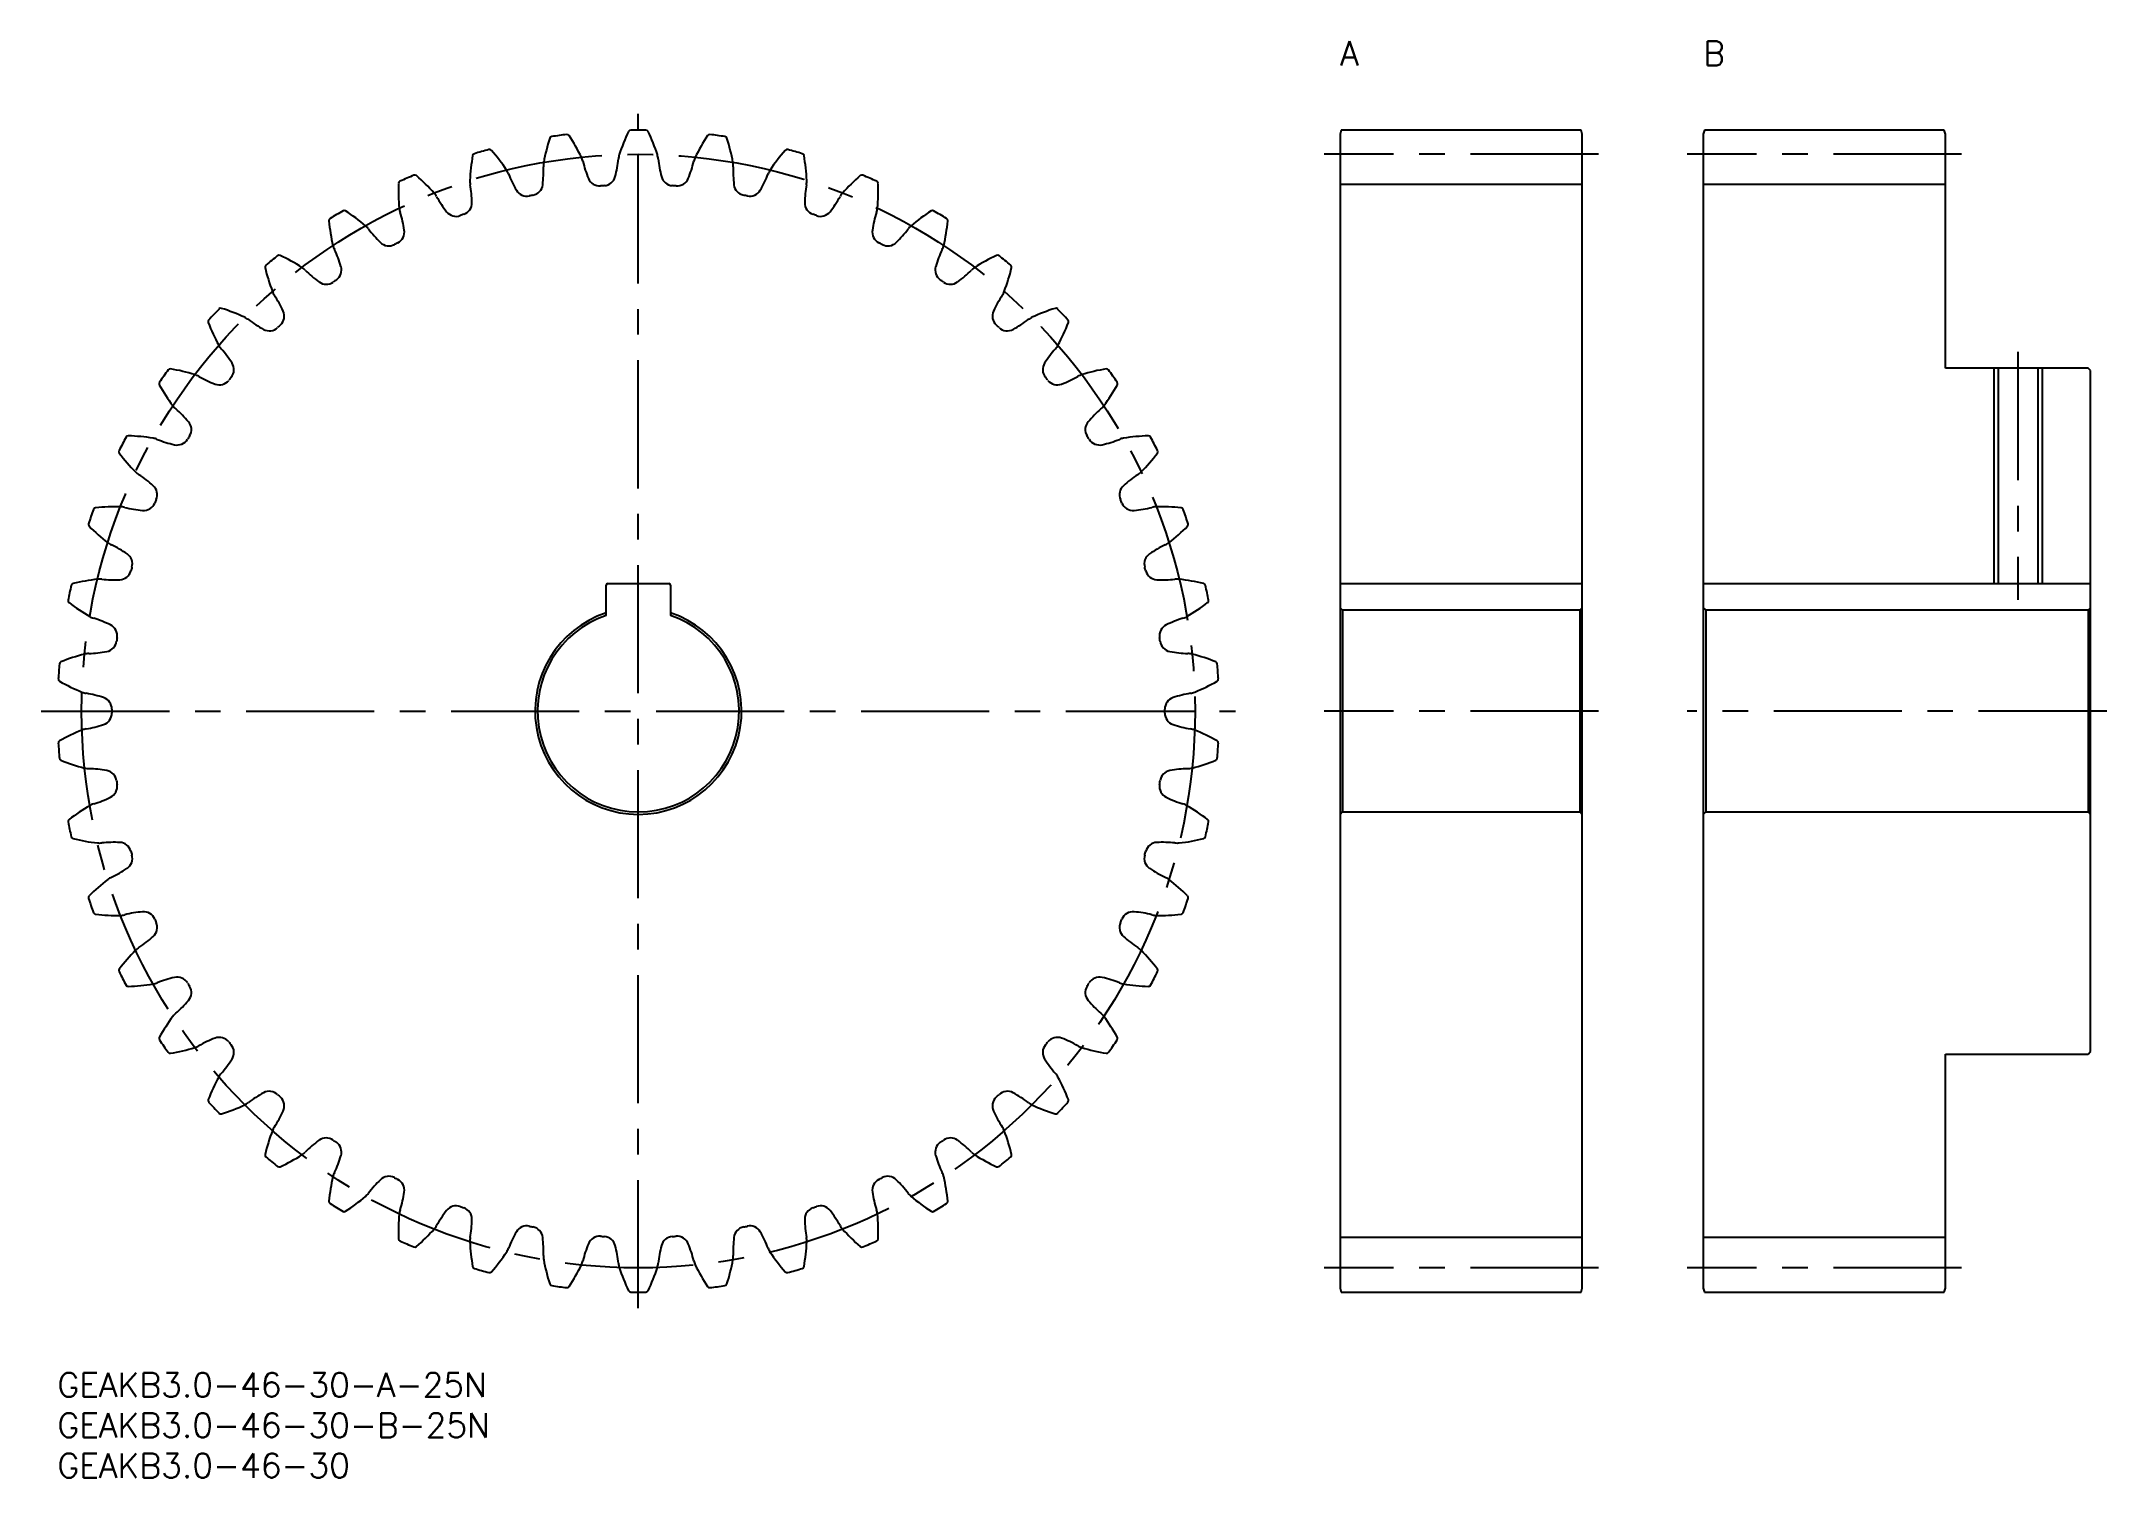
# Model space of a CAD drawing. Extents: x -2 to 254, y -13 to 165.
import ezdxf

# ---------------------------------------------------------------- set-up
doc = ezdxf.new("R2010")
doc.units = 0
doc.header["$LTSCALE"] = 0.5
doc.linetypes.add('CENTER', pattern=[50.8, 31.75, -6.35, 6.35, -6.35])
for name, color, linetype in [('MSM_CENTER', 1, 'CENTER'), ('MSM_CONTINUOUS', 7, 'CONTINUOUS'), ('MSM_NARROW', 5, 'CONTINUOUS'), ('MSM_PART_NUMBER', 7, 'CONTINUOUS')]:
    doc.layers.add(name, color=color, linetype=linetype)
doc.styles.get("Standard").update_dxf_attribs({"font": 'txt.shx', "height": 2, "bigfont": 'bigfont.shx'})

# ---------------------------------------------------------------- blocks, each defined once
blk = doc.blocks.new('*U4')
at = {"layer": 'MSM_PART_NUMBER'}
blk.add_text('GEAKB3.0-46-30-A-25N', height=3, dxfattribs=at).set_placement((0, -3))
blk = doc.blocks.new('*U5')
at = {"layer": 'MSM_PART_NUMBER'}
blk.add_text('GEAKB3.0-46-30-B-25N', height=3, dxfattribs=at).set_placement((0, -8))
blk = doc.blocks.new('*U6')
at = {"layer": 'MSM_PART_NUMBER'}
blk.add_text('GEAKB3.0-46-30', height=3, dxfattribs=at).set_placement((0, -13))
blk = doc.blocks.new('*U7')
at = {"layer": 'MSM_PART_NUMBER'}
blk.add_text('A', height=3, dxfattribs=at).set_placement((159, 162))
blk = doc.blocks.new('*U8')
at = {"layer": 'MSM_PART_NUMBER'}
blk.add_text('B', height=3, dxfattribs=at).set_placement((204, 162))

msp = doc.modelspace()

# ---------------------------------------------------------------- linework, layer by layer
at = {"layer": 'MSM_CENTER'}
for p, q in [((72, 8), (72, 156)), ((191, 151), (157, 151)), ((236, 151), (202, 151)), ((243, 126.5), (243, 95.8)), ((-2, 82), (146, 82)), ((191, 82), (157, 82)), ((254, 82), (202, 82)), ((191, 13), (157, 13)), ((236, 13), (202, 13))]:
    msp.add_line(p, q, dxfattribs=at)
msp.add_circle((72, 82), 69, dxfattribs=at)
at = {"layer": 'MSM_CONTINUOUS'}
for p, q in [((159.13, 154), (159, 153.5)), ((188.87, 154), (159.13, 154)), ((189, 153.5), (188.87, 154)), ((204.13, 154), (204, 153.5)), ((233.87, 154), (204.13, 154)), ((234, 153.5), (233.87, 154)), ((159, 153.5), (159, 10.5)), ((189, 10.5), (189, 153.5)), ((204, 153.5), (204, 10.5)), ((234, 124.5), (234, 153.5)), ((189, 147.25), (159, 147.25)), ((234, 147.25), (204, 147.25)), ((251.7, 124.5), (234, 124.5)), ((240.54, 124.5), (240.54, 97.8)), ((245.46, 124.5), (245.46, 97.8)), ((252, 124.2), (251.7, 124.5)), ((252, 39.8), (252, 124.2)), ((68, 93.84), (68, 97.6)), ((68.2, 97.8), (75.8, 97.8)), ((76, 97.6), (76, 93.84)), ((159, 97.8), (189, 97.8)), ((204, 97.8), (252, 97.8)), ((159, 94.8), (159.3, 94.5)), ((188.7, 94.5), (189, 94.8)), ((204, 94.8), (204.3, 94.5)), ((251.7, 94.5), (252, 94.8)), ((159.3, 94.5), (159.3, 69.5)), ((188.7, 94.5), (159.3, 94.5)), ((188.7, 94.5), (188.7, 69.5)), ((204.3, 94.5), (204.3, 69.5)), ((251.7, 94.5), (204.3, 94.5)), ((251.7, 94.5), (251.7, 69.5)), ((159.3, 69.5), (159, 69.2)), ((159.3, 69.5), (188.7, 69.5)), ((189, 69.2), (188.7, 69.5)), ((204.3, 69.5), (204, 69.2)), ((204.3, 69.5), (251.7, 69.5)), ((252, 69.2), (251.7, 69.5)), ((234, 10.5), (234, 39.5)), ((234, 39.5), (251.7, 39.5)), ((251.7, 39.5), (252, 39.8)), ((189, 16.75), (159, 16.75)), ((234, 16.75), (204, 16.75)), ((159, 10.5), (159.13, 10)), ((188.87, 10), (189, 10.5)), ((204, 10.5), (204.13, 10)), ((233.87, 10), (234, 10.5)), ((159.13, 10), (188.87, 10)), ((204.13, 10), (233.87, 10))]:
    msp.add_line(p, q, dxfattribs=at)
for centre, radius, start, end in [((91.51, 143.84), 23, 154.2606, 161.9565), ((71.07, 153.69), 0.3, 90.7468, 154.2606), ((72, 82), 72, 89.2532, 90.7468), ((72.93, 153.69), 0.3, 25.7394, 89.2532), ((52.49, 143.84), 23, 18.0435, 25.7394), ((51.76, 150.78), 0.3, 106.399, 169.9128), ((72, 82), 72, 104.9054, 106.399), ((53.56, 151.29), 0.3, 41.3916, 104.9054), ((36.53, 136.28), 23, 33.6957, 41.3916), ((82.91, 145.92), 23, 162.0867, 169.7826), ((61.31, 152.9), 0.3, 98.5729, 162.0867), ((72, 82), 72, 97.0793, 98.5729), ((63.16, 153.15), 0.3, 33.5655, 97.0793), ((44.25, 140.6), 23, 25.8696, 33.5655), ((99.75, 140.6), 23, 146.4345, 154.1304), ((80.84, 153.15), 0.3, 82.9207, 146.4346), ((72, 82), 72, 81.4271, 82.9207), ((82.69, 152.9), 0.3, 17.9133, 81.4271), ((61.09, 145.92), 23, 10.2174, 17.9133), ((107.47, 136.28), 23, 138.6084, 146.3043), ((90.44, 151.29), 0.3, 75.0946, 138.6084), ((72, 82), 72, 73.601, 75.0946), ((92.24, 150.78), 0.3, 10.0872, 73.601), ((74.11, 146.81), 23, 169.9128, 177.6087), ((53.6, 147.66), 2.48, 21.2324, 33.6957), ((69.1, 153.69), 14.15, 201.2324, 210.2954), ((46.1, 148.91), 14.15, 353.1829, 2.2459), ((62.71, 149.56), 2.48, 169.7826, 182.2459), ((62.71, 149.56), 2.48, 13.4063, 25.8696), ((78.89, 153.41), 14.15, 193.4063, 202.4693), ((55.45, 151.81), 14.15, 345.3568, 354.4198), ((72, 150.19), 2.48, 161.9565, 174.4198), ((72, 150.19), 2.48, 5.5802, 18.0435), ((88.55, 151.81), 14.15, 185.5802, 194.6432), ((65.11, 153.41), 14.15, 337.5307, 346.5937), ((81.29, 149.56), 2.48, 154.1304, 166.5937), ((81.29, 149.56), 2.48, 357.7541, 10.2174), ((97.9, 148.91), 14.15, 177.7541, 186.8171), ((74.9, 153.69), 14.15, 329.7046, 338.7676), ((90.4, 147.66), 2.48, 146.3043, 158.7676), ((69.89, 146.81), 23, 2.3913, 10.0872), ((65.26, 146.49), 23, 177.7389, 185.4348), ((42.58, 147.39), 0.3, 114.2251, 177.7389), ((72, 82), 72, 112.7315, 114.2251), ((44.29, 148.13), 0.3, 49.2177, 112.7315), ((29.47, 130.94), 23, 41.5217, 49.2177), ((44.83, 144.55), 2.48, 29.0585, 41.5217), ((53.6, 147.66), 2.48, 177.6087, 190.0719), ((37.23, 144.76), 14.15, 1.009, 10.0719), ((58.18, 147.3), 1.5, 210.2954, 281.9502), ((72, 82), 65.25, 101.528, 101.9502), ((58.66, 147.4), 1.5, 281.528, 353.1829), ((67.2, 148.58), 1.5, 202.4693, 274.1242), ((72, 82), 65.25, 93.7019, 94.1242), ((67.69, 148.61), 1.5, 273.7019, 345.3568), ((76.31, 148.61), 1.5, 194.6432, 266.2981), ((72, 82), 65.25, 85.8758, 86.2981), ((76.8, 148.58), 1.5, 265.8758, 337.5307), ((85.34, 147.4), 1.5, 186.8171, 258.472), ((72, 82), 65.25, 78.0498, 78.472), ((85.82, 147.3), 1.5, 258.0498, 329.7046), ((106.77, 144.76), 14.15, 169.9281, 178.991), ((90.4, 147.66), 2.48, 349.9281, 2.3913), ((99.17, 144.55), 2.48, 138.4783, 150.9415), ((114.53, 130.94), 23, 130.7823, 138.4783), ((99.71, 148.13), 0.3, 67.2685, 130.7823), ((72, 82), 72, 65.7749, 67.2685), ((101.42, 147.39), 0.3, 2.2611, 65.7749), ((78.74, 146.49), 23, 354.5652, 2.2611), ((72, 82), 72, 120.5576, 122.0511), ((35.55, 143.74), 0.3, 57.0437, 120.5576), ((23.2, 124.69), 23, 49.3478, 57.0437), ((44.83, 144.55), 2.48, 185.4348, 197.898), ((29.01, 139.44), 14.15, 8.835, 17.898), ((59.37, 152.62), 14.15, 209.0585, 218.1215), ((49.42, 144.81), 1.5, 218.1215, 289.7763), ((72, 82), 65.25, 109.3541, 109.7763), ((49.88, 144.98), 1.5, 289.3541, 1.0089), ((94.12, 144.98), 1.5, 178.991, 250.6459), ((72, 82), 65.25, 70.2237, 70.6459), ((94.58, 144.81), 1.5, 250.2237, 321.8785), ((84.63, 152.62), 14.15, 321.8785, 330.9415), ((114.99, 139.44), 14.15, 162.102, 171.1649), ((99.17, 144.55), 2.48, 342.102, 354.5652), ((120.8, 124.69), 23, 122.9563, 130.6522), ((108.45, 143.74), 0.3, 59.4424, 122.9562), ((72, 82), 72, 57.9489, 59.4424), ((33.95, 142.77), 0.3, 122.0511, 185.5649), ((56.54, 144.97), 23, 185.565, 193.2609), ((36.57, 140.26), 2.48, 36.8846, 49.3478), ((49.87, 150.25), 14.15, 216.8846, 225.9476), ((41.51, 141.38), 1.5, 297.1802, 8.835), ((102.49, 141.38), 1.5, 171.1649, 242.8198), ((94.13, 150.25), 14.15, 314.0524, 323.1154), ((107.43, 140.26), 2.48, 130.6522, 143.1154), ((87.46, 144.97), 23, 346.7391, 354.435), ((110.05, 142.77), 0.3, 354.435, 57.9489), ((72, 82), 72, 128.3836, 129.8772), ((27.48, 138.2), 0.3, 64.8698, 128.3836), ((17.84, 117.65), 23, 57.1739, 64.8698), ((36.57, 140.26), 2.48, 193.2609, 205.7241), ((21.59, 133.05), 14.15, 16.6611, 25.7241), ((41.07, 141.15), 1.5, 225.9475, 297.6024), ((72, 82), 65.25, 117.1802, 117.6024), ((72, 82), 65.25, 62.3976, 62.8198), ((102.93, 141.15), 1.5, 242.3976, 314.0524), ((122.41, 133.05), 14.15, 154.2759, 163.3389), ((107.43, 140.26), 2.48, 334.2759, 346.7391), ((126.16, 117.65), 23, 115.1302, 122.8261), ((116.52, 138.2), 0.3, 51.6164, 115.1301), ((72, 82), 72, 50.1228, 51.6164), ((26.03, 137.02), 0.3, 129.8772, 193.391), ((48.11, 142.28), 23, 193.391, 201.087), ((28.96, 134.9), 2.48, 44.7107, 57.1739), ((40.78, 146.6), 14.15, 224.7107, 233.7736), ((33.71, 136.67), 1.5, 305.0063, 16.6611), ((110.29, 136.67), 1.5, 163.3388, 234.9937), ((103.22, 146.6), 14.15, 306.2264, 315.2893), ((115.04, 134.9), 2.48, 122.8261, 135.2893), ((95.89, 142.28), 23, 338.913, 346.609), ((117.97, 137.02), 0.3, 346.609, 50.1228), ((28.96, 134.9), 2.48, 201.087, 213.5502), ((15.1, 125.71), 14.15, 24.4872, 33.5502), ((33.31, 136.39), 1.5, 233.7737, 305.4285), ((72, 82), 65.25, 125.0063, 125.4285), ((72, 82), 65.25, 54.5715, 54.9937), ((110.69, 136.39), 1.5, 234.5715, 306.2263), ((128.9, 125.71), 14.15, 146.4498, 155.5128), ((115.04, 134.9), 2.48, 326.4498, 338.913), ((72, 82), 72, 136.2097, 137.7033), ((20.24, 131.62), 0.3, 72.6959, 136.2097), ((13.49, 109.95), 23, 65, 72.6959), ((22.16, 128.54), 2.48, 52.5368, 65), ((26.62, 130.95), 1.5, 312.8324, 24.4872), ((117.38, 130.95), 1.5, 155.5128, 227.1676), ((121.84, 128.54), 2.48, 115, 127.4632), ((130.51, 109.95), 23, 107.3041, 115), ((123.76, 131.62), 0.3, 43.7903, 107.304), ((72, 82), 72, 42.2967, 43.7903), ((18.97, 130.25), 0.3, 137.7033, 201.2171), ((40.13, 138.47), 23, 201.2171, 208.913), ((32.28, 141.75), 14.15, 232.5368, 241.5997), ((26.26, 130.62), 1.5, 241.5998, 313.2546), ((72, 82), 65.25, 132.8324, 133.2546), ((72, 82), 65.25, 46.7454, 47.1676), ((117.74, 130.62), 1.5, 226.7454, 298.4003), ((111.72, 141.75), 14.15, 298.4003, 307.4632), ((103.87, 138.47), 23, 331.087, 338.7829), ((125.03, 130.25), 0.3, 338.7829, 42.2967), ((22.16, 128.54), 2.48, 208.913, 221.3763), ((9.68, 117.55), 14.15, 32.3133, 41.3763), ((134.32, 117.55), 14.15, 138.6237, 147.6867), ((121.84, 128.54), 2.48, 318.6237, 331.087), ((72, 82), 72, 144.0358, 145.5294), ((13.97, 124.11), 0.3, 80.522, 144.0358), ((10.23, 101.72), 23, 72.8261, 80.522), ((16.29, 121.33), 2.48, 60.3628, 72.8261), ((24.51, 135.78), 14.15, 240.3628, 249.4258), ((20.07, 123.93), 1.5, 249.4258, 321.0807), ((72, 82), 65.25, 140.6585, 141.0807), ((20.38, 124.32), 1.5, 320.6585, 32.3133), ((123.62, 124.32), 1.5, 147.6867, 219.3415), ((72, 82), 65.25, 38.9193, 39.3415), ((123.93, 123.93), 1.5, 218.9193, 290.5742), ((119.49, 135.78), 14.15, 290.5742, 299.6372), ((127.71, 121.33), 2.48, 107.1739, 119.6372), ((133.77, 101.72), 23, 99.478, 107.1739), ((130.03, 124.11), 0.3, 35.9642, 99.478), ((72, 82), 72, 34.4706, 35.9642), ((12.89, 122.58), 0.3, 145.5294, 209.0432), ((32.73, 133.6), 23, 209.0432, 216.7391), ((111.27, 133.6), 23, 323.2609, 330.9568), ((131.11, 122.58), 0.3, 330.9567, 34.4706), ((16.29, 121.33), 2.48, 216.7391, 229.2024), ((5.42, 108.73), 14.15, 40.1394, 49.2024), ((15.1, 116.89), 1.5, 328.4845, 40.1394), ((128.9, 116.89), 1.5, 139.8606, 211.5155), ((138.58, 108.73), 14.15, 130.7976, 139.8606), ((127.71, 121.33), 2.48, 310.7976, 323.2609), ((72, 82), 72, 151.8619, 153.3555), ((8.77, 115.81), 0.3, 88.3481, 151.8619), ((8.12, 93.12), 23, 80.6522, 88.3481), ((11.45, 113.37), 2.48, 68.1889, 80.6522), ((17.63, 128.81), 14.15, 248.1889, 257.2519), ((14.84, 116.47), 1.5, 257.2519, 328.9068), ((72, 82), 65.25, 148.4845, 148.9068), ((72, 82), 65.25, 31.0932, 31.5155), ((129.16, 116.47), 1.5, 211.0932, 282.7481), ((126.37, 128.81), 14.15, 282.7481, 291.8111), ((132.55, 113.37), 2.48, 99.3478, 111.8111), ((135.88, 93.12), 23, 91.6519, 99.3478), ((135.23, 115.81), 0.3, 28.1381, 91.6519), ((72, 82), 72, 26.6445, 28.1381), ((7.91, 114.15), 0.3, 153.3555, 216.8693), ((26.07, 127.77), 23, 216.8693, 224.5652), ((117.93, 127.77), 23, 315.4348, 323.1307), ((136.09, 114.15), 0.3, 323.1307, 26.6445), ((11.45, 113.37), 2.48, 224.5652, 237.0285), ((2.4, 99.42), 14.15, 47.9655, 57.0285), ((141.6, 99.42), 14.15, 122.9715, 132.0345), ((132.55, 113.37), 2.48, 302.9715, 315.4348), ((10.68, 108.37), 1.5, 265.078, 336.7329), ((10.87, 108.82), 1.5, 336.3106, 47.9655), ((72, 82), 65.25, 156.3106, 156.7329), ((133.13, 108.82), 1.5, 132.0345, 203.6894), ((72, 82), 65.25, 23.2671, 23.6894), ((133.32, 108.37), 1.5, 203.2671, 274.922), ((4.13, 105.13), 0.3, 161.1816, 224.6954), ((72, 82), 72, 159.688, 161.1816), ((4.76, 106.89), 0.3, 96.1742, 159.688), ((7.2, 84.32), 23, 88.4783, 96.1742), ((7.74, 104.84), 2.48, 76.015, 88.4783), ((11.76, 120.97), 14.15, 256.015, 265.078), ((132.24, 120.97), 14.15, 274.922, 283.985), ((136.26, 104.84), 2.48, 91.5217, 103.985), ((136.8, 84.32), 23, 83.8258, 91.5217), ((139.24, 106.89), 0.3, 20.312, 83.8258), ((72, 82), 72, 18.8184, 20.312), ((139.87, 105.13), 0.3, 315.3046, 18.8184), ((20.27, 121.09), 23, 224.6954, 232.3913), ((7.74, 104.84), 2.48, 232.3913, 244.8546), ((0.68, 89.78), 14.15, 55.7916, 64.8546), ((143.32, 89.78), 14.15, 115.1454, 124.2084), ((136.26, 104.84), 2.48, 295.1454, 307.6087), ((123.73, 121.09), 23, 307.6087, 315.3046), ((7.79, 100.25), 1.5, 344.1367, 55.7916), ((136.21, 100.25), 1.5, 124.2084, 195.8633), ((72, 82), 72, 167.5141, 169.0077), ((2, 97.5), 0.3, 104.0003, 167.5141), ((7.49, 75.48), 23, 96.3043, 104.0003), ((5.23, 95.87), 2.48, 83.8411, 96.3044), ((7.02, 112.41), 14.15, 263.8411, 272.9041), ((7.66, 99.77), 1.5, 272.9041, 344.5589), ((72, 82), 65.25, 164.1367, 164.5589), ((68.2, 97.6), 0.2, 90, 180), ((75.8, 97.6), 0.2, 0, 90), ((72, 82), 65.25, 15.4411, 15.8633), ((136.34, 99.77), 1.5, 195.4411, 267.0959), ((136.98, 112.41), 14.15, 267.0959, 276.1589), ((138.77, 95.87), 2.48, 83.6956, 96.1589), ((136.51, 75.48), 23, 75.9997, 83.6957), ((142, 97.5), 0.3, 12.4859, 75.9997), ((72, 82), 72, 10.9923, 12.4859), ((1.62, 95.67), 0.3, 169.0077, 232.5215), ((15.43, 113.69), 23, 232.5215, 240.2174), ((128.57, 113.69), 23, 299.7826, 307.4785), ((142.38, 95.67), 0.3, 307.4785, 10.9923), ((5.23, 95.87), 2.48, 240.2174, 252.6806), ((0.28, 80), 14.15, 63.6177, 72.6806), ((5.91, 91.33), 1.5, 351.9628, 63.6176), ((72, 82), 12.8, 108.21, 71.79), ((72, 82), 12.5, 108.6629, 71.3371), ((138.09, 91.33), 1.5, 116.3823, 188.0372), ((143.72, 80), 14.15, 107.3194, 116.3823), ((138.77, 95.87), 2.48, 287.3194, 299.7826), ((5.84, 90.85), 1.5, 280.7301, 352.385), ((72, 82), 65.25, 171.9628, 172.385), ((72, 82), 65.25, 7.615, 8.0372), ((138.16, 90.85), 1.5, 187.615, 259.2698), ((72, 82), 72, 175.3402, 176.8337), ((0.54, 87.82), 0.3, 111.8264, 175.3402), ((8.98, 66.75), 23, 104.1304, 111.8264), ((3.97, 86.65), 2.48, 91.6672, 104.1304), ((3.48, 103.28), 14.15, 271.6672, 280.7302), ((140.52, 103.28), 14.15, 259.2698, 268.3328), ((140.03, 86.65), 2.48, 75.8696, 88.3328), ((135.02, 66.75), 23, 68.1736, 75.8696), ((143.46, 87.82), 0.3, 4.6598, 68.1736), ((72, 82), 72, 3.1663, 4.6598), ((0.41, 85.96), 0.3, 176.8335, 240.3475), ((11.64, 105.69), 23, 240.3476, 248.0435), ((132.36, 105.69), 23, 291.9565, 299.6524), ((143.59, 85.96), 0.3, 299.6524, 3.1663), ((3.97, 86.65), 2.48, 248.0435, 260.5067), ((1.22, 70.25), 14.15, 71.4437, 80.5067), ((5.25, 82.25), 1.5, 359.7889, 71.4437), ((72, 82), 65.25, 179.7889, 180.2111), ((138.75, 82.25), 1.5, 108.5562, 180.2111), ((72, 82), 65.25, 359.7889, 0.2111), ((142.78, 70.25), 14.15, 99.4933, 108.5563), ((140.03, 86.65), 2.48, 279.4933, 291.9565), ((11.64, 58.31), 23, 111.9565, 119.6524), ((3.97, 77.35), 2.48, 99.4933, 111.9565), ((1.22, 93.75), 14.15, 279.4933, 288.5563), ((5.25, 81.75), 1.5, 288.5562, 0.2111), ((138.75, 81.75), 1.5, 179.7889, 251.4437), ((142.78, 93.75), 14.15, 251.4437, 260.5067), ((140.03, 77.35), 2.48, 68.0435, 80.5067), ((132.36, 58.31), 23, 60.3476, 68.0435), ((0.41, 78.04), 0.3, 119.6524, 183.1663), ((72, 82), 72, 183.1663, 184.6598), ((143.59, 78.04), 0.3, 356.8337, 60.3475), ((72, 82), 72, 355.3402, 356.8337), ((0.54, 76.18), 0.3, 184.6596, 248.1736), ((8.98, 97.25), 23, 248.1736, 255.8696), ((3.97, 77.35), 2.48, 255.8696, 268.3328), ((3.48, 60.72), 14.15, 79.2698, 88.3328), ((5.84, 73.15), 1.5, 7.615, 79.2698), ((138.16, 73.15), 1.5, 100.7301, 172.385), ((140.52, 60.72), 14.15, 91.6672, 100.7302), ((140.03, 77.35), 2.48, 271.6672, 284.1304), ((135.02, 97.25), 23, 284.1304, 291.8264), ((143.46, 76.18), 0.3, 291.8264, 355.3402), ((5.91, 72.67), 1.5, 296.3823, 8.0372), ((72, 82), 65.25, 187.615, 188.0372), ((138.09, 72.67), 1.5, 171.9628, 243.6176), ((72, 82), 65.25, 351.9628, 352.385), ((15.43, 50.31), 23, 119.7826, 127.4785), ((5.23, 68.13), 2.48, 107.3194, 119.7826), ((0.28, 84), 14.15, 287.3194, 296.3823), ((143.72, 84), 14.15, 243.6177, 252.6806), ((138.77, 68.13), 2.48, 60.2174, 72.6806), ((128.57, 50.31), 23, 52.5215, 60.2174), ((1.62, 68.33), 0.3, 127.4785, 190.9923), ((72, 82), 72, 190.9923, 192.4859), ((72, 82), 72, 347.5141, 349.0077), ((142.38, 68.33), 0.3, 349.0077, 52.5214), ((2, 66.5), 0.3, 192.4857, 255.9997), ((7.49, 88.52), 23, 255.9997, 263.6957), ((5.23, 68.13), 2.48, 263.6956, 276.1589), ((7.02, 51.59), 14.15, 87.0959, 96.1589), ((7.66, 64.23), 1.5, 15.4411, 87.0959), ((7.79, 63.75), 1.5, 304.2084, 15.8633), ((72, 82), 65.25, 195.4411, 195.8633), ((136.21, 63.75), 1.5, 164.1367, 235.7916), ((72, 82), 65.25, 344.1367, 344.5589), ((136.34, 64.23), 1.5, 92.9041, 164.5589), ((136.98, 51.59), 14.15, 83.8411, 92.9041), ((138.77, 68.13), 2.48, 263.8411, 276.3044), ((136.51, 88.52), 23, 276.3043, 284.0003), ((142, 66.5), 0.3, 284.0003, 347.5141), ((0.68, 74.22), 14.15, 295.1454, 304.2084), ((143.32, 74.22), 14.15, 235.7916, 244.8546), ((4.13, 58.87), 0.3, 135.3046, 198.8184), ((20.27, 42.91), 23, 127.6087, 135.3046), ((7.74, 59.16), 2.48, 115.1454, 127.6087), ((136.26, 59.16), 2.48, 52.3913, 64.8546), ((123.73, 42.91), 23, 44.6954, 52.3913), ((139.87, 58.87), 0.3, 341.1816, 44.6953), ((72, 82), 72, 198.8184, 200.312), ((4.76, 57.11), 0.3, 200.3118, 263.8258), ((7.2, 79.68), 23, 263.8258, 271.5217), ((7.74, 59.16), 2.48, 271.5217, 283.985), ((11.76, 43.03), 14.15, 94.922, 103.985), ((10.68, 55.63), 1.5, 23.2671, 94.922), ((133.32, 55.63), 1.5, 85.078, 156.7329), ((132.24, 43.03), 14.15, 76.015, 85.078), ((136.26, 59.16), 2.48, 256.015, 268.4783), ((136.8, 79.68), 23, 268.4783, 276.1742), ((139.24, 57.11), 0.3, 276.1742, 339.688), ((72, 82), 72, 339.688, 341.1816), ((2.4, 64.58), 14.15, 302.9715, 312.0345), ((10.87, 55.18), 1.5, 312.0345, 23.6894), ((72, 82), 65.25, 203.2671, 203.6894), ((133.13, 55.18), 1.5, 156.3106, 227.9655), ((72, 82), 65.25, 336.3106, 336.7329), ((141.6, 64.58), 14.15, 227.9655, 237.0285), ((26.07, 36.23), 23, 135.4348, 143.1307), ((11.45, 50.63), 2.48, 122.9715, 135.4348), ((132.55, 50.63), 2.48, 44.5652, 57.0285), ((117.93, 36.23), 23, 36.8693, 44.5652), ((7.91, 49.85), 0.3, 143.1307, 206.6445), ((72, 82), 72, 206.6445, 208.1381), ((17.63, 35.19), 14.15, 102.7481, 111.8111), ((14.84, 47.53), 1.5, 31.0932, 102.7481), ((129.16, 47.53), 1.5, 77.2519, 148.9068), ((126.37, 35.19), 14.15, 68.1889, 77.2519), ((72, 82), 72, 331.8619, 333.3555), ((136.09, 49.85), 0.3, 333.3555, 36.8693), ((8.77, 48.19), 0.3, 208.1384, 271.6519), ((8.12, 70.88), 23, 271.6519, 279.3478), ((11.45, 50.63), 2.48, 279.3478, 291.8111), ((5.42, 55.27), 14.15, 310.7976, 319.8606), ((72, 82), 65.25, 211.0932, 211.5155), ((15.1, 47.11), 1.5, 319.8606, 31.5155), ((128.9, 47.11), 1.5, 148.4845, 220.1394), ((72, 82), 65.25, 328.4845, 328.9068), ((138.58, 55.27), 14.15, 220.1394, 229.2024), ((132.55, 50.63), 2.48, 248.1889, 260.6522), ((135.88, 70.88), 23, 260.6522, 268.3481), ((135.23, 48.19), 0.3, 268.3481, 331.8619), ((32.73, 30.4), 23, 143.2609, 150.9568), ((16.29, 42.67), 2.48, 130.7976, 143.2609), ((127.71, 42.67), 2.48, 36.7391, 49.2024), ((111.27, 30.4), 23, 29.0432, 36.7391), ((12.89, 41.42), 0.3, 150.9568, 214.4706), ((72, 82), 72, 214.4706, 215.9642), ((24.51, 28.22), 14.15, 110.5742, 119.6372), ((20.07, 40.07), 1.5, 38.9193, 110.5742), ((72, 82), 65.25, 218.9193, 219.3415), ((72, 82), 65.25, 320.6585, 321.0807), ((123.93, 40.07), 1.5, 69.4258, 141.0807), ((119.49, 28.22), 14.15, 60.3628, 69.4258), ((72, 82), 72, 324.0358, 325.5294), ((131.11, 41.42), 0.3, 325.5294, 29.0432), ((13.97, 39.89), 0.3, 215.9639, 279.478), ((10.23, 62.28), 23, 279.478, 287.1739), ((16.29, 42.67), 2.48, 287.1739, 299.6372), ((9.68, 46.45), 14.15, 318.6237, 327.6867), ((20.38, 39.68), 1.5, 327.6867, 39.3415), ((123.62, 39.68), 1.5, 140.6585, 212.3133), ((134.32, 46.45), 14.15, 212.3133, 221.3763), ((127.71, 42.67), 2.48, 240.3628, 252.8261), ((133.77, 62.28), 23, 252.8261, 260.522), ((130.03, 39.89), 0.3, 260.522, 324.0358), ((40.13, 25.53), 23, 151.087, 158.7829), ((22.16, 35.46), 2.48, 138.6237, 151.087), ((121.84, 35.46), 2.48, 28.913, 41.3763), ((103.87, 25.53), 23, 21.2171, 28.913), ((18.97, 33.75), 0.3, 158.7829, 222.2967), ((72, 82), 72, 222.2967, 223.7903), ((22.16, 35.46), 2.48, 295, 307.4632), ((32.28, 22.25), 14.15, 118.4003, 127.4632), ((26.26, 33.38), 1.5, 46.7454, 118.4002), ((72, 82), 65.25, 226.7454, 227.1676), ((26.62, 33.05), 1.5, 335.5128, 47.1676), ((117.38, 33.05), 1.5, 132.8324, 204.4872), ((72, 82), 65.25, 312.8324, 313.2546), ((117.74, 33.38), 1.5, 61.5997, 133.2546), ((111.72, 22.25), 14.15, 52.5368, 61.5997), ((121.84, 35.46), 2.48, 232.5368, 245), ((72, 82), 72, 316.2097, 317.7033), ((125.03, 33.75), 0.3, 317.7033, 21.2171), ((20.24, 32.38), 0.3, 223.79, 287.3041), ((13.49, 54.05), 23, 287.3041, 295), ((15.1, 38.29), 14.15, 326.4498, 335.5128), ((128.9, 38.29), 14.15, 204.4872, 213.5502), ((130.51, 54.05), 23, 245, 252.6959), ((123.76, 32.38), 0.3, 252.6959, 316.2097), ((48.11, 21.72), 23, 158.913, 166.609), ((28.96, 29.1), 2.48, 146.4498, 158.913), ((40.78, 17.4), 14.15, 126.2264, 135.2893), ((33.31, 27.61), 1.5, 54.5715, 126.2263), ((72, 82), 65.25, 234.5715, 234.9937), ((33.71, 27.33), 1.5, 343.3388, 54.9937), ((110.29, 27.33), 1.5, 125.0063, 196.6611), ((72, 82), 65.25, 305.0063, 305.4285), ((110.69, 27.61), 1.5, 53.7736, 125.4285), ((103.22, 17.4), 14.15, 44.7107, 53.7736), ((115.04, 29.1), 2.48, 21.087, 33.5502), ((95.89, 21.72), 23, 13.391, 21.087), ((26.03, 26.98), 0.3, 166.609, 230.1228), ((72, 82), 72, 230.1228, 231.6164), ((17.84, 46.35), 23, 295.1302, 302.8261), ((28.96, 29.1), 2.48, 302.8261, 315.2893), ((21.59, 30.95), 14.15, 334.2759, 343.3389), ((122.41, 30.95), 14.15, 196.6611, 205.7241), ((115.04, 29.1), 2.48, 224.7107, 237.1739), ((126.16, 46.35), 23, 237.1739, 244.8698), ((72, 82), 72, 308.3836, 309.8772), ((117.97, 26.98), 0.3, 309.8772, 13.391), ((27.48, 25.8), 0.3, 231.6166, 295.1301), ((56.54, 19.03), 23, 166.7391, 174.435), ((36.57, 23.74), 2.48, 154.2759, 166.7391), ((49.87, 13.75), 14.15, 134.0524, 143.1154), ((41.07, 22.85), 1.5, 62.3976, 134.0524), ((72, 82), 65.25, 242.3976, 242.8198), ((41.51, 22.62), 1.5, 351.1649, 62.8198), ((102.49, 22.62), 1.5, 117.1802, 188.835), ((72, 82), 65.25, 297.1802, 297.6024), ((102.93, 22.85), 1.5, 45.9475, 117.6024), ((94.13, 13.75), 14.15, 36.8846, 45.9476), ((107.43, 23.74), 2.48, 13.2609, 25.7241), ((87.46, 19.03), 23, 5.565, 13.2609), ((116.52, 25.8), 0.3, 244.8698, 308.3836), ((33.95, 21.23), 0.3, 174.435, 237.9489), ((72, 82), 72, 237.9489, 239.4424), ((23.2, 39.31), 23, 302.9563, 310.6522), ((36.57, 23.74), 2.48, 310.6522, 323.1154), ((29.01, 24.56), 14.15, 342.102, 351.1649), ((49.42, 19.19), 1.5, 70.2237, 141.8785), ((72, 82), 65.25, 250.2237, 250.6459), ((72, 82), 65.25, 289.3541, 289.7763), ((94.58, 19.19), 1.5, 38.1215, 109.7763), ((114.99, 24.56), 14.15, 188.835, 197.898), ((107.43, 23.74), 2.48, 216.8846, 229.3478), ((120.8, 39.31), 23, 229.3478, 237.0437), ((72, 82), 72, 300.5576, 302.0511), ((110.05, 21.23), 0.3, 302.0511, 5.5649), ((35.55, 20.26), 0.3, 239.4427, 302.9562), ((65.26, 17.51), 23, 174.5652, 182.2611), ((44.83, 19.45), 2.48, 162.102, 174.5652), ((44.83, 19.45), 2.48, 318.4783, 330.9415), ((59.37, 11.38), 14.15, 141.8785, 150.9415), ((49.88, 19.02), 1.5, 358.991, 70.6459), ((37.23, 19.24), 14.15, 349.9281, 358.991), ((58.18, 16.7), 1.5, 78.0498, 149.7046), ((72, 82), 65.25, 258.0498, 258.472), ((58.66, 16.6), 1.5, 6.8171, 78.472), ((85.34, 16.6), 1.5, 101.528, 173.1829), ((72, 82), 65.25, 281.528, 281.9502), ((85.82, 16.7), 1.5, 30.2954, 101.9502), ((94.12, 19.02), 1.5, 109.3541, 181.0089), ((106.77, 19.24), 14.15, 181.009, 190.0719), ((84.63, 11.38), 14.15, 29.0585, 38.1215), ((99.17, 19.45), 2.48, 209.0585, 221.5217), ((99.17, 19.45), 2.48, 5.4348, 17.898), ((78.74, 17.51), 23, 357.7389, 5.4348), ((108.45, 20.26), 0.3, 237.0437, 300.5576), ((42.58, 16.61), 0.3, 182.2611, 245.7749), ((72, 82), 72, 245.7749, 247.2685), ((44.29, 15.87), 0.3, 247.2688, 310.7823), ((29.47, 33.06), 23, 310.7823, 318.4783), ((53.6, 16.34), 2.48, 169.9281, 182.3913), ((74.11, 17.19), 23, 182.3913, 190.0872), ((53.6, 16.34), 2.48, 326.3043, 338.7676), ((69.1, 10.31), 14.15, 149.7046, 158.7676), ((46.1, 15.09), 14.15, 357.7541, 6.8171), ((78.89, 10.59), 14.15, 157.5307, 166.5937), ((67.2, 15.42), 1.5, 85.8758, 157.5307), ((72, 82), 65.25, 265.8758, 266.2981), ((67.69, 15.39), 1.5, 14.6432, 86.2981), ((55.45, 12.19), 14.15, 5.5802, 14.6432), ((88.55, 12.19), 14.15, 165.3568, 174.4198), ((76.31, 15.39), 1.5, 93.7019, 165.3568), ((72, 82), 65.25, 273.7019, 274.1242), ((76.8, 15.42), 1.5, 22.4693, 94.1242), ((65.11, 10.59), 14.15, 13.4063, 22.4693), ((97.9, 15.09), 14.15, 173.1829, 182.2459), ((74.9, 10.31), 14.15, 21.2324, 30.2954), ((90.4, 16.34), 2.48, 201.2324, 213.6957), ((69.89, 17.19), 23, 349.9128, 357.6087), ((90.4, 16.34), 2.48, 357.6087, 10.0719), ((114.53, 33.06), 23, 221.5217, 229.2177), ((99.71, 15.87), 0.3, 229.2177, 292.7315), ((72, 82), 72, 292.7315, 294.2251), ((101.42, 16.61), 0.3, 294.2251, 357.7388), ((51.76, 13.22), 0.3, 190.0872, 253.601), ((72, 82), 72, 253.601, 255.0946), ((36.53, 27.72), 23, 318.6084, 326.3043), ((62.71, 14.44), 2.48, 177.7541, 190.2174), ((82.91, 18.08), 23, 190.2174, 197.9133), ((44.25, 23.4), 23, 326.4345, 334.1304), ((62.71, 14.44), 2.48, 334.1304, 346.5937), ((72, 13.81), 2.48, 185.5802, 198.0435), ((91.51, 20.16), 23, 198.0435, 205.7394), ((52.49, 20.16), 23, 334.2606, 341.9565), ((72, 13.81), 2.48, 341.9565, 354.4198), ((81.29, 14.44), 2.48, 193.4063, 205.8696), ((99.75, 23.4), 23, 205.8696, 213.5655), ((61.09, 18.08), 23, 342.0867, 349.7826), ((81.29, 14.44), 2.48, 349.7826, 2.2459), ((107.47, 27.72), 23, 213.6957, 221.3916), ((72, 82), 72, 284.9054, 286.399), ((92.24, 13.22), 0.3, 286.399, 349.9128), ((53.56, 12.71), 0.3, 255.0946, 318.6084), ((61.31, 11.1), 0.3, 197.9133, 261.4271), ((72, 82), 72, 261.4271, 262.9207), ((63.16, 10.85), 0.3, 262.9207, 326.4345), ((80.84, 10.85), 0.3, 213.5654, 277.0793), ((72, 82), 72, 277.0793, 278.5729), ((82.69, 11.1), 0.3, 278.5729, 342.0867), ((90.44, 12.71), 0.3, 221.3916, 284.9054), ((71.07, 10.31), 0.3, 205.7394, 269.2532), ((72, 82), 72, 269.2532, 270.7468), ((72.93, 10.31), 0.3, 270.7468, 334.2606)]:
    msp.add_arc(centre, radius, start, end, dxfattribs=at)
at = {"layer": 'MSM_NARROW'}
for p, q in [((240, 124.5), (240, 97.8)), ((246, 124.5), (246, 97.8))]:
    msp.add_line(p, q, dxfattribs=at)

# ---------------------------------------------------------------- block references
at = {"layer": 'MSM_CONTINUOUS'}
for name in ['*U7', '*U8', '*U4', '*U5', '*U6']:
    msp.add_blockref(name, (0, 0), dxfattribs=at)

doc.saveas('drawing.dxf')
